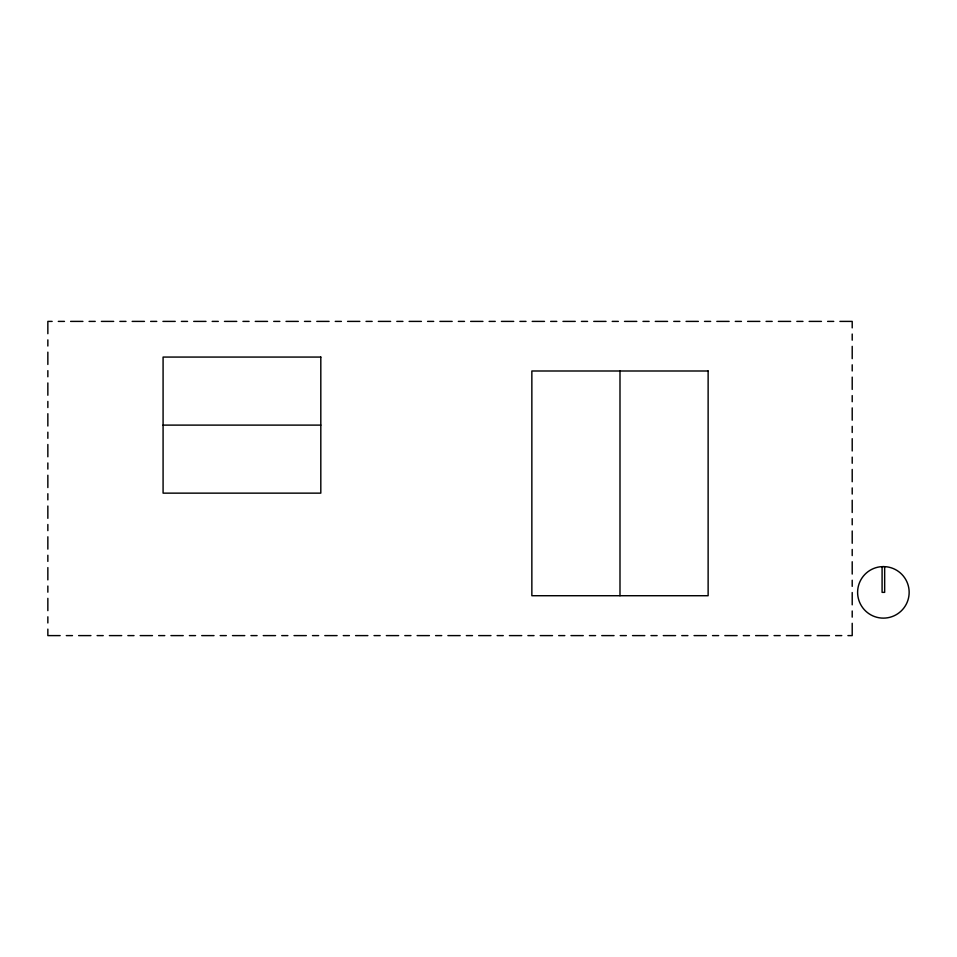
<?xml version="1.0" encoding="UTF-8"?>
<svg xmlns="http://www.w3.org/2000/svg" width="957" height="957" viewBox="0 0 957 957"><rect width="100%" height="100%" fill="white"/><g stroke="black" fill="none" stroke-linecap="round" stroke-linejoin="round"><path stroke-width="1.44" d="M52.145 321.396L47.85 321.396L47.85 333.706M58.305 321.396L64.454 321.396M70.615 321.396L82.924 321.396M89.073 321.396L95.233 321.396M101.382 321.396L113.692 321.396M119.84 321.396L126.001 321.396M132.15 321.396L144.459 321.396M150.62 321.396L156.769 321.396M162.929 321.396L175.239 321.396M181.387 321.396L187.548 321.396M193.697 321.396L206.006 321.396M212.155 321.396L218.316 321.396M224.464 321.396L236.774 321.396M242.934 321.396L249.083 321.396M255.244 321.396L267.553 321.396M273.702 321.396L279.863 321.396M286.011 321.396L298.321 321.396M304.482 321.396L310.63 321.396M316.779 321.396L329.088 321.396M335.249 321.396L341.398 321.396M347.558 321.396L359.868 321.396M366.017 321.396L372.177 321.396M378.326 321.396L390.635 321.396M396.796 321.396L402.945 321.396M409.106 321.396L421.403 321.396M427.564 321.396L433.712 321.396M439.873 321.396L452.183 321.396M458.331 321.396L464.492 321.396M470.641 321.396L482.95 321.396M489.111 321.396L495.259 321.396M501.42 321.396L513.73 321.396M519.878 321.396L526.027 321.396M532.188 321.396L544.497 321.396M550.646 321.396L556.807 321.396M562.955 321.396L575.265 321.396M581.425 321.396L587.574 321.396M593.735 321.396L606.044 321.396M612.193 321.396L618.354 321.396M624.502 321.396L636.812 321.396M642.96 321.396L649.121 321.396M655.27 321.396L667.579 321.396M673.74 321.396L679.889 321.396M686.049 321.396L698.359 321.396M704.508 321.396L710.668 321.396M716.817 321.396L729.126 321.396M735.275 321.396L741.436 321.396M747.584 321.396L759.894 321.396M766.055 321.396L772.203 321.396M778.364 321.396L790.673 321.396M796.822 321.396L802.983 321.396M809.132 321.396L821.441 321.396M827.602 321.396L833.75 321.396M839.899 321.396L852.208 321.396L852.208 327.88M163.085 425.111L320.81 425.111M60.159 635.604L47.85 635.604L47.85 629.12M66.308 635.604L72.469 635.604M78.618 635.604L90.927 635.604M97.088 635.604L103.236 635.604M109.397 635.604L121.706 635.604M127.855 635.604L134.016 635.604M140.165 635.604L152.474 635.604M158.623 635.604L164.783 635.604M170.932 635.604L183.242 635.604M189.402 635.604L195.551 635.604M201.712 635.604L214.021 635.604M220.17 635.604L226.331 635.604M232.479 635.604L244.789 635.604M250.949 635.604L257.098 635.604M263.247 635.604L275.556 635.604M281.717 635.604L287.866 635.604M294.026 635.604L306.336 635.604M312.484 635.604L318.645 635.604M324.794 635.604L337.103 635.604M343.264 635.604L349.413 635.604M355.573 635.604L367.871 635.604M374.031 635.604L380.18 635.604M386.341 635.604L398.65 635.604M404.799 635.604L410.96 635.604M417.108 635.604L429.418 635.604M435.579 635.604L441.727 635.604M447.888 635.604L460.197 635.604M466.346 635.604L472.495 635.604M478.656 635.604L490.965 635.604M497.114 635.604L503.274 635.604M509.423 635.604L521.732 635.604M527.893 635.604L534.042 635.604M540.203 635.604L552.512 635.604M558.661 635.604L564.821 635.604M570.97 635.604L583.28 635.604M589.428 635.604L595.589 635.604M601.738 635.604L614.047 635.604M620.208 635.604L626.357 635.604M632.517 635.604L644.827 635.604M650.975 635.604L657.136 635.604M663.285 635.604L675.594 635.604M681.743 635.604L687.904 635.604M694.052 635.604L706.362 635.604M712.522 635.604L718.671 635.604M724.832 635.604L737.141 635.604M743.29 635.604L749.451 635.604M755.599 635.604L767.909 635.604M774.069 635.604L780.218 635.604M786.367 635.604L798.676 635.604M804.837 635.604L810.986 635.604M817.146 635.604L829.456 635.604M835.605 635.604L841.765 635.604M847.914 635.604L852.208 635.604L852.208 623.294M884.663 566.664L884.663 592.359L882.091 592.359L882.091 566.664M852.208 334.041L852.208 340.19M852.208 346.35L852.208 358.66M852.208 364.808L852.208 370.969M852.208 377.118L852.208 389.427M852.208 395.588L852.208 401.737M852.208 407.885L852.208 420.195M852.208 426.355L852.208 432.504M852.208 438.665L852.208 450.974M852.208 457.123L852.208 463.284M852.208 469.432L852.208 481.742M852.208 487.903L852.208 494.051M852.208 500.212L852.208 512.509M852.208 518.67L852.208 524.819M852.208 530.979L852.208 543.289M852.208 549.438L852.208 555.598M852.208 561.747L852.208 574.056M852.208 580.217L852.208 586.366M852.208 592.527L852.208 604.836M852.208 610.985L852.208 617.133M619.992 370.993L619.992 595.721M47.85 339.867L47.85 346.015M47.85 352.164L47.85 364.473M47.85 370.634L47.85 376.783M47.85 382.944L47.85 395.253M47.85 401.402L47.85 407.562M47.85 413.711L47.85 426.021M47.85 432.181L47.85 438.33M47.85 444.491L47.85 456.788M47.85 462.949L47.85 469.097M47.85 475.258L47.85 487.568M47.85 493.716L47.85 499.877M47.85 506.026L47.85 518.335M47.85 524.496L47.85 530.645M47.85 536.805L47.85 549.115M47.85 555.263L47.85 561.412M47.85 567.573L47.85 579.882M47.85 586.031L47.85 592.192M47.85 598.34L47.85 610.65M47.85 616.81L47.85 622.959M883.383 566.58L880.009 566.807A25.767 25.767 0 0 0 861.647 606.2A25.767 25.767 0 0 0 905.119 606.2A25.767 25.767 0 0 0 886.744 566.807L883.383 566.58M320.81 357.069L163.085 357.069L163.085 493.142L320.81 493.142L320.81 357.069M708.132 370.993L531.853 370.993L531.853 595.721L708.132 595.721L708.132 370.993"/></g></svg>
